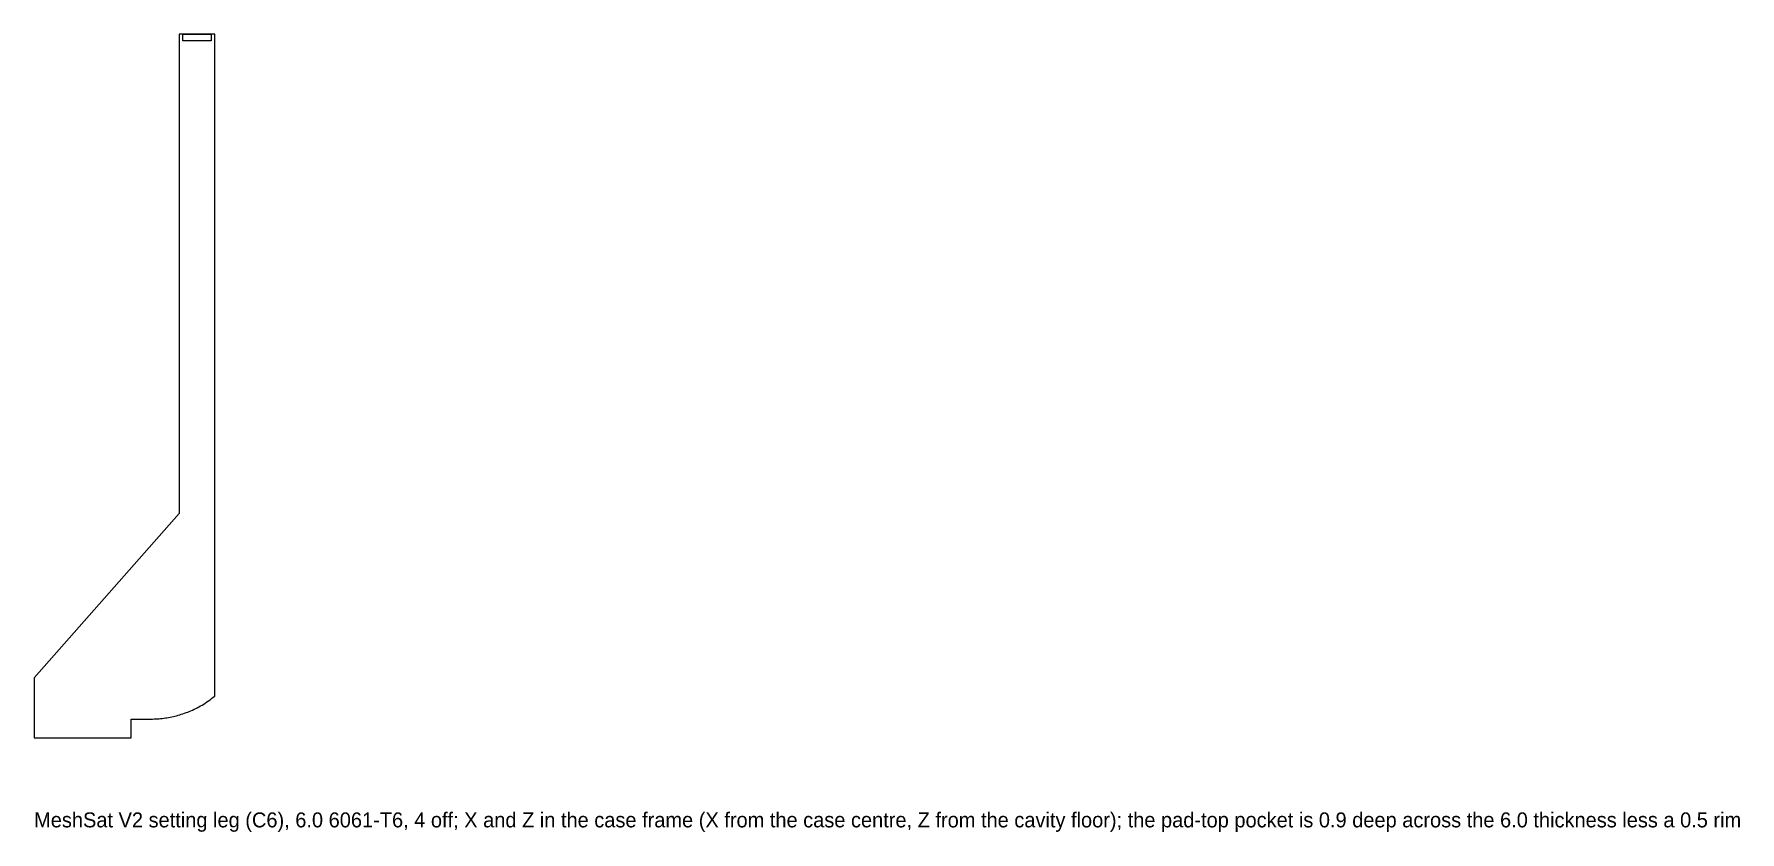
# Model space of a CAD drawing. Header units: millimetres. Extents: x 156 to 384, y -13 to 94.
import ezdxf

# ---------------------------------------------------------------- set-up
doc = ezdxf.new("R2010")
doc.units = ezdxf.units.MM
for name, color, linetype in [('NOTES', 7, 'Continuous'), ('POCKET_0.9MM_PAD_TOP', 7, 'Continuous'), ('PROFILE_6MM_6061T6', 7, 'Continuous')]:
    doc.layers.add(name, color=color, linetype=linetype)

msp = doc.modelspace()

# ---------------------------------------------------------------- linework, layer by layer
at = {"layer": 'POCKET_0.9MM_PAD_TOP'}
msp.add_lwpolyline([(175.9, 94.13), (179.67, 94.13), (179.67, 93.23), (175.9, 93.23)], close=True, dxfattribs=at)
at = {"layer": 'PROFILE_6MM_6061T6'}
msp.add_lwpolyline([(156, 8), (156, 0), (169, 0), (169, 2.5), (171.64, 2.5), (171.85, 2.5), (172.07, 2.51), (172.28, 2.52), (172.49, 2.53), (172.71, 2.54), (172.92, 2.56), (173.13, 2.58), (173.35, 2.61), (173.56, 2.64), (173.77, 2.67), (173.99, 2.71), (174.2, 2.75), (174.41, 2.79), (174.63, 2.84), (174.84, 2.89), (175.05, 2.94), (175.27, 3), (175.48, 3.06), (175.69, 3.13), (175.9, 3.2), (176.12, 3.27), (176.33, 3.35), (176.54, 3.43), (176.76, 3.52), (176.97, 3.61), (177.18, 3.7), (177.4, 3.8), (177.61, 3.91), (177.82, 4.01), (178.04, 4.13), (178.25, 4.25), (178.46, 4.37), (178.68, 4.5), (178.89, 4.63), (179.1, 4.78), (179.32, 4.92), (179.53, 5.07), (179.74, 5.23), (179.96, 5.4), (180.17, 5.57), (180.17, 94.13), (175.4, 94.13), (175.4, 30)], close=True, dxfattribs=at)

# ---------------------------------------------------------------- texts
at = {"layer": 'NOTES'}
msp.add_text('MeshSat V2 setting leg (C6), 6.0 6061-T6, 4 off; X and Z in the case frame (X from the case centre, Z from the cavity floor); the pad-top pocket is 0.9 deep across the 6.0 thickness less a 0.5 rim', height=2, dxfattribs=at).set_placement((156, -12))

doc.saveas('drawing.dxf')
